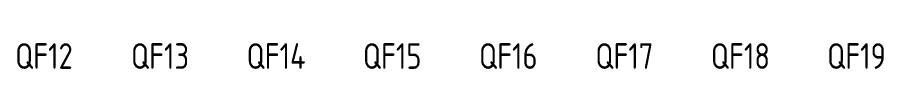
# Model space of a CAD drawing. Header units: millimetres. Extents: x 0 to 617, y -25 to 454.
# Drawn here: x 4.9 to 139.2, y 261 to 265 of the extents above; entities that cross this region are included whole.
import ezdxf
from ezdxf.enums import TextEntityAlignment as Align

# ---------------------------------------------------------------- set-up
doc = ezdxf.new("R2010")
doc.units = ezdxf.units.MM
doc.layers.add('CP_DEVICES', color=7, linetype='Continuous')
doc.layers.add('CP_TEXT', color=7, linetype='Continuous')
doc.styles.add('CP_GOST', font='GOST2304A_0.ttf')

# ---------------------------------------------------------------- blocks, each defined once
blk = doc.blocks.new('CP_LAYOUT_248707390')
at = {"layer": 'CP_TEXT', "style": 'CP_GOST'}
for s, p in [('QF12', (9, 263)), ('QF13', (27, 263)), ('QF14', (45, 263)), ('QF15', (63, 263)), ('QF16', (81, 263)), ('QF17', (99, 263)), ('QF18', (117, 263)), ('QF19', (135, 263))]:
    blk.add_text(s, height=4, dxfattribs=at).set_placement(p, align=Align.MIDDLE_CENTER)

msp = doc.modelspace()

# ---------------------------------------------------------------- block references
at = {"layer": 'CP_DEVICES'}
msp.add_blockref('CP_LAYOUT_248707390', (0, 0), dxfattribs=at)

doc.saveas('drawing.dxf')
